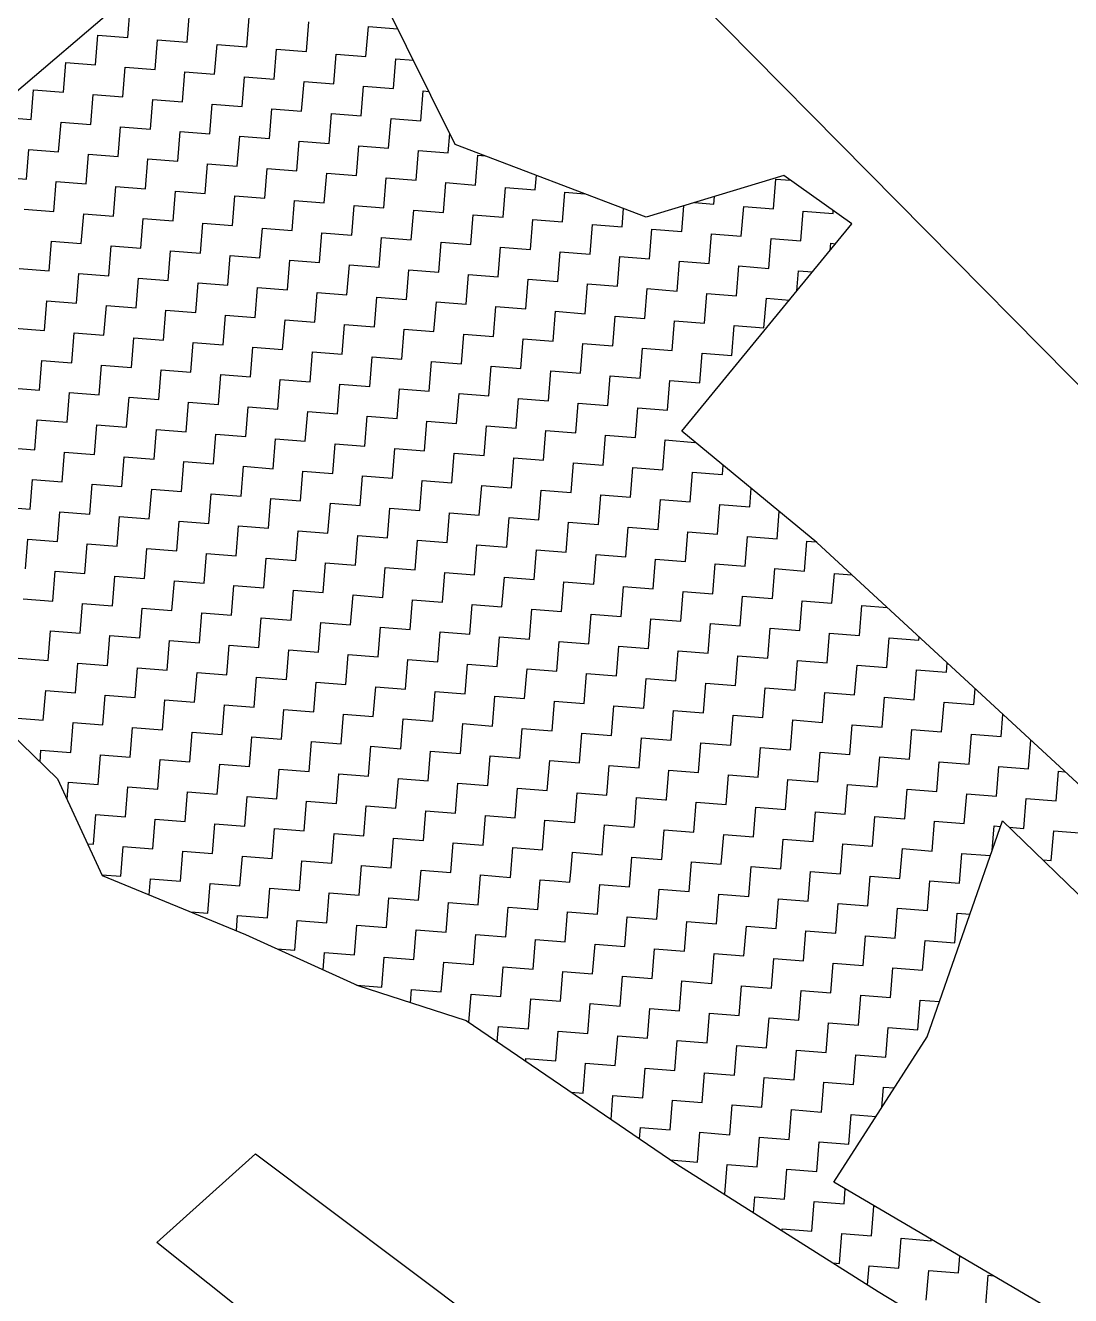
# Model space of a CAD drawing. Header units: metres. Extents: x 281680 to 283954, y 2020493 to 2022850.
# Drawn here: x 282712.5 to 282935.2, y 2021545.7 to 2021816.3 of the extents above; entities that cross this region are included whole.
import ezdxf

# ---------------------------------------------------------------- set-up
doc = ezdxf.new("R2010")
doc.units = ezdxf.units.M
doc.header["$MEASUREMENT"] = 0
for name, color, linetype in [('POLY_HATCH', 12, 'Continuous'), ('POLY_PARCEL', 6, 'Continuous'), ('V_BOUND_LINE', 7, 'Continuous')]:
    doc.layers.add(name, color=color, linetype=linetype)

msp = doc.modelspace()

# ---------------------------------------------------------------- linework, layer by layer
at = {"layer": 'POLY_HATCH'}
for p, q in [((282772.38, 2021854.81), (282707.67, 2021799.68)), ((282804.1, 2021790.97), (282772.38, 2021854.81)), ((282844.78, 2021775.47), (282804.1, 2021790.97)), ((282874.12, 2021784.37), (282844.78, 2021775.47)), ((282888.63, 2021774.02), (282874.12, 2021784.37)), ((282852.4, 2021729.91), (282888.63, 2021774.02)), ((282881.18, 2021706.16), (282852.4, 2021729.91)), ((282984.02, 2021611.11), (282881.18, 2021706.16)), ((282698.6, 2021675.98), (282719.33, 2021655.85)), ((282719.33, 2021655.85), (282728.88, 2021635.25)), ((282904.66, 2021600.87), (282920.72, 2021646.88)), ((282920.72, 2021646.88), (282987.64, 2021581.87)), ((282728.88, 2021635.25), (282759.42, 2021622.68)), ((282759.42, 2021622.68), (282783.34, 2021611.77)), ((282783.34, 2021611.77), (282806.4, 2021604.3)), ((282806.4, 2021604.3), (282851.29, 2021573.7)), ((282884.78, 2021569.9), (282904.66, 2021600.87)), ((282851.29, 2021573.7), (282894.19, 2021546.63)), ((283022.56, 2021489.12), (282884.78, 2021569.9)), ((282894.19, 2021546.63), (282930.74, 2021524.58))]:
    msp.add_line(p, q, dxfattribs=at)
at = {"layer": 'POLY_HATCH', "linetype": 'Continuous'}
for p, q in [((282734.31, 2021813.77), (282734.82, 2021820.12)), ((282747, 2021812.76), (282747.51, 2021819.1)), ((282759.7, 2021811.75), (282760.2, 2021818.09)), ((282772.39, 2021810.73), (282772.9, 2021817.08)), ((282785.08, 2021809.72), (282785.59, 2021816.07)), ((282785.59, 2021816.07), (282791.88, 2021815.57)), ((282727.46, 2021807.93), (282727.96, 2021814.27)), ((282727.96, 2021814.27), (282734.31, 2021813.77)), ((282740.15, 2021806.92), (282740.66, 2021813.26)), ((282740.66, 2021813.26), (282747, 2021812.76)), ((282752.84, 2021805.9), (282753.35, 2021812.25)), ((282753.35, 2021812.25), (282759.7, 2021811.75)), ((282765.54, 2021804.89), (282766.04, 2021811.24)), ((282766.04, 2021811.24), (282772.39, 2021810.73)), ((282778.23, 2021803.88), (282778.74, 2021810.23)), ((282778.74, 2021810.23), (282785.08, 2021809.72)), ((282720.61, 2021802.09), (282721.11, 2021808.43)), ((282721.11, 2021808.43), (282727.46, 2021807.93)), ((282733.3, 2021801.07), (282733.8, 2021807.42)), ((282733.8, 2021807.42), (282740.15, 2021806.92)), ((282790.93, 2021802.87), (282791.43, 2021809.22)), ((282791.43, 2021809.22), (282795.18, 2021808.92)), ((282745.99, 2021800.06), (282746.5, 2021806.41)), ((282746.5, 2021806.41), (282752.84, 2021805.9)), ((282758.69, 2021799.05), (282759.19, 2021805.4)), ((282759.19, 2021805.4), (282765.54, 2021804.89)), ((282771.38, 2021798.04), (282771.88, 2021804.39)), ((282771.88, 2021804.39), (282778.23, 2021803.88)), ((282713.75, 2021796.25), (282714.26, 2021802.59)), ((282714.26, 2021802.59), (282720.61, 2021802.09)), ((282726.45, 2021795.23), (282726.95, 2021801.58)), ((282726.95, 2021801.58), (282733.3, 2021801.07)), ((282784.07, 2021797.03), (282784.58, 2021803.38)), ((282784.58, 2021803.38), (282790.93, 2021802.87)), ((282796.77, 2021796.02), (282797.27, 2021802.36)), ((282797.27, 2021802.36), (282798.49, 2021802.27)), ((282739.14, 2021794.22), (282739.65, 2021800.57)), ((282739.65, 2021800.57), (282745.99, 2021800.06)), ((282751.83, 2021793.21), (282752.34, 2021799.56)), ((282752.34, 2021799.56), (282758.69, 2021799.05)), ((282707.41, 2021796.75), (282713.75, 2021796.25)), ((282764.53, 2021792.2), (282765.03, 2021798.55)), ((282765.03, 2021798.55), (282771.38, 2021798.04)), ((282777.22, 2021791.19), (282777.73, 2021797.53)), ((282777.73, 2021797.53), (282784.07, 2021797.03)), ((282789.91, 2021790.18), (282790.42, 2021796.52)), ((282790.42, 2021796.52), (282796.77, 2021796.02)), ((282719.59, 2021789.39), (282720.1, 2021795.74)), ((282720.1, 2021795.74), (282726.45, 2021795.23)), ((282732.29, 2021788.38), (282732.79, 2021794.73)), ((282732.79, 2021794.73), (282739.14, 2021794.22)), ((282744.98, 2021787.37), (282745.49, 2021793.72)), ((282745.49, 2021793.72), (282751.83, 2021793.21)), ((282757.67, 2021786.36), (282758.18, 2021792.71)), ((282758.18, 2021792.71), (282764.53, 2021792.2)), ((282770.37, 2021785.35), (282770.87, 2021791.69)), ((282770.87, 2021791.69), (282777.22, 2021791.19)), ((282783.06, 2021784.34), (282783.57, 2021790.68)), ((282783.57, 2021790.68), (282789.91, 2021790.18)), ((282802.61, 2021789.17), (282802.94, 2021793.31)), ((282712.74, 2021783.55), (282713.25, 2021789.9)), ((282713.25, 2021789.9), (282719.59, 2021789.39)), ((282725.43, 2021782.54), (282725.94, 2021788.89)), ((282725.94, 2021788.89), (282732.29, 2021788.38)), ((282795.75, 2021783.32), (282796.26, 2021789.67)), ((282796.26, 2021789.67), (282802.61, 2021789.17)), ((282808.45, 2021782.31), (282808.95, 2021788.66)), ((282808.95, 2021788.66), (282810.5, 2021788.54)), ((282738.13, 2021781.53), (282738.63, 2021787.88)), ((282738.63, 2021787.88), (282744.98, 2021787.37)), ((282750.82, 2021780.52), (282751.33, 2021786.86)), ((282751.33, 2021786.86), (282757.67, 2021786.36)), ((282763.52, 2021779.51), (282764.02, 2021785.85)), ((282764.02, 2021785.85), (282770.37, 2021785.35)), ((282706.39, 2021784.06), (282712.74, 2021783.55)), ((282718.58, 2021776.7), (282719.09, 2021783.05)), ((282719.09, 2021783.05), (282725.43, 2021782.54)), ((282776.21, 2021778.49), (282776.71, 2021784.84)), ((282776.71, 2021784.84), (282783.06, 2021784.34)), ((282788.9, 2021777.48), (282789.41, 2021783.83)), ((282789.41, 2021783.83), (282795.75, 2021783.32)), ((282801.6, 2021776.47), (282802.1, 2021782.82)), ((282802.1, 2021782.82), (282808.45, 2021782.31)), ((282821.14, 2021781.3), (282821.39, 2021784.39)), ((282871.92, 2021777.26), (282872.42, 2021783.6)), ((282872.42, 2021783.6), (282875.55, 2021783.35)), ((282731.28, 2021775.69), (282731.78, 2021782.03)), ((282731.78, 2021782.03), (282738.13, 2021781.53)), ((282743.97, 2021774.68), (282744.47, 2021781.02)), ((282744.47, 2021781.02), (282750.82, 2021780.52)), ((282756.66, 2021773.66), (282757.17, 2021780.01)), ((282757.17, 2021780.01), (282763.52, 2021779.51)), ((282814.29, 2021775.46), (282814.8, 2021781.81)), ((282814.8, 2021781.81), (282821.14, 2021781.3)), ((282826.98, 2021774.45), (282827.49, 2021780.8)), ((282827.49, 2021780.8), (282831.69, 2021780.46)), ((282859.22, 2021778.27), (282859.35, 2021779.89)), ((282712.24, 2021777.2), (282718.58, 2021776.7)), ((282769.36, 2021772.65), (282769.86, 2021779)), ((282769.86, 2021779), (282776.21, 2021778.49)), ((282782.05, 2021771.64), (282782.56, 2021777.99)), ((282782.56, 2021777.99), (282788.9, 2021777.48)), ((282839.68, 2021773.44), (282839.98, 2021777.3)), ((282852.37, 2021772.43), (282852.81, 2021777.91)), ((282855.08, 2021778.6), (282859.22, 2021778.27)), ((282865.06, 2021771.41), (282865.57, 2021777.76)), ((282865.57, 2021777.76), (282871.92, 2021777.26)), ((282724.42, 2021769.85), (282724.93, 2021776.19)), ((282724.93, 2021776.19), (282731.28, 2021775.69)), ((282737.12, 2021768.84), (282737.62, 2021775.18)), ((282737.62, 2021775.18), (282743.97, 2021774.68)), ((282794.74, 2021770.63), (282795.25, 2021776.98)), ((282795.25, 2021776.98), (282801.6, 2021776.47)), ((282807.44, 2021769.62), (282807.94, 2021775.97)), ((282807.94, 2021775.97), (282814.29, 2021775.46)), ((282820.13, 2021768.61), (282820.64, 2021774.95)), ((282820.64, 2021774.95), (282826.98, 2021774.45)), ((282877.76, 2021770.4), (282878.26, 2021776.75)), ((282878.26, 2021776.75), (282884.61, 2021776.24)), ((282884.61, 2021776.24), (282884.66, 2021776.85)), ((282749.81, 2021767.82), (282750.32, 2021774.17)), ((282750.32, 2021774.17), (282756.66, 2021773.66)), ((282762.5, 2021766.81), (282763.01, 2021773.16)), ((282763.01, 2021773.16), (282769.36, 2021772.65)), ((282775.2, 2021765.8), (282775.7, 2021772.15)), ((282775.7, 2021772.15), (282782.05, 2021771.64)), ((282832.82, 2021767.6), (282833.33, 2021773.94)), ((282833.33, 2021773.94), (282839.68, 2021773.44)), ((282845.52, 2021766.58), (282846.02, 2021772.93)), ((282846.02, 2021772.93), (282852.37, 2021772.43)), ((282858.21, 2021765.57), (282858.72, 2021771.92)), ((282858.72, 2021771.92), (282865.06, 2021771.41)), ((282717.57, 2021764.01), (282718.08, 2021770.35)), ((282718.08, 2021770.35), (282724.42, 2021769.85)), ((282730.26, 2021762.99), (282730.77, 2021769.34)), ((282730.77, 2021769.34), (282737.12, 2021768.84)), ((282787.89, 2021764.79), (282788.4, 2021771.14)), ((282788.4, 2021771.14), (282794.74, 2021770.63)), ((282800.58, 2021763.78), (282801.09, 2021770.12)), ((282801.09, 2021770.12), (282807.44, 2021769.62)), ((282813.28, 2021762.77), (282813.78, 2021769.11)), ((282813.78, 2021769.11), (282820.13, 2021768.61)), ((282870.9, 2021764.56), (282871.41, 2021770.91)), ((282871.41, 2021770.91), (282877.76, 2021770.4)), ((282883.98, 2021768.36), (282884.1, 2021769.9)), ((282884.1, 2021769.9), (282885.17, 2021769.81)), ((282742.96, 2021761.98), (282743.46, 2021768.33)), ((282743.46, 2021768.33), (282749.81, 2021767.82)), ((282755.65, 2021760.97), (282756.16, 2021767.32)), ((282756.16, 2021767.32), (282762.5, 2021766.81)), ((282768.34, 2021759.96), (282768.85, 2021766.31)), ((282768.85, 2021766.31), (282775.2, 2021765.8)), ((282825.97, 2021761.76), (282826.48, 2021768.1)), ((282826.48, 2021768.1), (282832.82, 2021767.6)), ((282838.67, 2021760.74), (282839.17, 2021767.09)), ((282839.17, 2021767.09), (282845.52, 2021766.58)), ((282711.22, 2021764.51), (282717.57, 2021764.01)), ((282781.04, 2021758.95), (282781.54, 2021765.3)), ((282781.54, 2021765.3), (282787.89, 2021764.79)), ((282793.73, 2021757.94), (282794.24, 2021764.28)), ((282794.24, 2021764.28), (282800.58, 2021763.78)), ((282851.36, 2021759.73), (282851.86, 2021766.08)), ((282851.86, 2021766.08), (282858.21, 2021765.57)), ((282864.05, 2021758.72), (282864.56, 2021765.07)), ((282864.56, 2021765.07), (282870.9, 2021764.56)), ((282876.91, 2021759.75), (282877.25, 2021764.06)), ((282877.25, 2021764.06), (282880.25, 2021763.82)), ((282723.41, 2021757.15), (282723.92, 2021763.5)), ((282723.92, 2021763.5), (282730.26, 2021762.99)), ((282736.11, 2021756.14), (282736.61, 2021762.49)), ((282736.61, 2021762.49), (282742.96, 2021761.98)), ((282748.8, 2021755.13), (282749.3, 2021761.48)), ((282749.3, 2021761.48), (282755.65, 2021760.97)), ((282806.43, 2021756.93), (282806.93, 2021763.27)), ((282806.93, 2021763.27), (282813.28, 2021762.77)), ((282819.12, 2021755.91), (282819.62, 2021762.26)), ((282819.62, 2021762.26), (282825.97, 2021761.76)), ((282831.81, 2021754.9), (282832.32, 2021761.25)), ((282832.32, 2021761.25), (282838.67, 2021760.74)), ((282761.49, 2021754.12), (282762, 2021760.47)), ((282762, 2021760.47), (282768.34, 2021759.96)), ((282774.19, 2021753.11), (282774.69, 2021759.45)), ((282774.69, 2021759.45), (282781.04, 2021758.95)), ((282786.88, 2021752.1), (282787.39, 2021758.44)), ((282787.39, 2021758.44), (282793.73, 2021757.94)), ((282844.51, 2021753.89), (282845.01, 2021760.24)), ((282845.01, 2021760.24), (282851.36, 2021759.73)), ((282857.2, 2021752.88), (282857.71, 2021759.23)), ((282857.71, 2021759.23), (282864.05, 2021758.72)), ((282869.89, 2021751.87), (282870.4, 2021758.22)), ((282870.4, 2021758.22), (282875.32, 2021757.82)), ((282716.56, 2021751.31), (282717.07, 2021757.66)), ((282717.07, 2021757.66), (282723.41, 2021757.15)), ((282729.25, 2021750.3), (282729.76, 2021756.65)), ((282729.76, 2021756.65), (282736.11, 2021756.14)), ((282741.95, 2021749.29), (282742.45, 2021755.64)), ((282742.45, 2021755.64), (282748.8, 2021755.13)), ((282799.57, 2021751.08), (282800.08, 2021757.43)), ((282800.08, 2021757.43), (282806.43, 2021756.93)), ((282812.27, 2021750.07), (282812.77, 2021756.42)), ((282812.77, 2021756.42), (282819.12, 2021755.91)), ((282754.64, 2021748.28), (282755.15, 2021754.62)), ((282755.15, 2021754.62), (282761.49, 2021754.12)), ((282767.33, 2021747.27), (282767.84, 2021753.61)), ((282767.84, 2021753.61), (282774.19, 2021753.11)), ((282824.96, 2021749.06), (282825.47, 2021755.41)), ((282825.47, 2021755.41), (282831.81, 2021754.9)), ((282837.65, 2021748.05), (282838.16, 2021754.4)), ((282838.16, 2021754.4), (282844.51, 2021753.89)), ((282850.35, 2021747.04), (282850.85, 2021753.39)), ((282850.85, 2021753.39), (282857.2, 2021752.88)), ((282710.21, 2021751.82), (282716.56, 2021751.31)), ((282722.4, 2021744.46), (282722.91, 2021750.81)), ((282722.91, 2021750.81), (282729.25, 2021750.3)), ((282780.03, 2021746.25), (282780.53, 2021752.6)), ((282780.53, 2021752.6), (282786.88, 2021752.1)), ((282792.72, 2021745.24), (282793.23, 2021751.59)), ((282793.23, 2021751.59), (282799.57, 2021751.08)), ((282805.41, 2021744.23), (282805.92, 2021750.58)), ((282805.92, 2021750.58), (282812.27, 2021750.07)), ((282863.04, 2021746.03), (282863.55, 2021752.37)), ((282863.55, 2021752.37), (282869.89, 2021751.87)), ((282735.09, 2021743.45), (282735.6, 2021749.79)), ((282735.6, 2021749.79), (282741.95, 2021749.29)), ((282747.79, 2021742.44), (282748.29, 2021748.78)), ((282748.29, 2021748.78), (282754.64, 2021748.28)), ((282760.48, 2021741.43), (282760.99, 2021747.77)), ((282760.99, 2021747.77), (282767.33, 2021747.27)), ((282818.11, 2021743.22), (282818.61, 2021749.57)), ((282818.61, 2021749.57), (282824.96, 2021749.06)), ((282830.8, 2021742.21), (282831.31, 2021748.56)), ((282831.31, 2021748.56), (282837.65, 2021748.05)), ((282843.49, 2021741.2), (282844, 2021747.54)), ((282844, 2021747.54), (282850.35, 2021747.04)), ((282715.55, 2021738.62), (282716.05, 2021744.97)), ((282716.05, 2021744.97), (282722.4, 2021744.46)), ((282773.17, 2021740.41), (282773.68, 2021746.76)), ((282773.68, 2021746.76), (282780.03, 2021746.25)), ((282785.87, 2021739.4), (282786.37, 2021745.75)), ((282786.37, 2021745.75), (282792.72, 2021745.24)), ((282798.56, 2021738.39), (282799.07, 2021744.74)), ((282799.07, 2021744.74), (282805.41, 2021744.23)), ((282856.19, 2021740.19), (282856.69, 2021746.53)), ((282856.69, 2021746.53), (282863.04, 2021746.03)), ((282728.24, 2021737.61), (282728.75, 2021743.95)), ((282728.75, 2021743.95), (282735.09, 2021743.45)), ((282740.93, 2021736.6), (282741.44, 2021742.94)), ((282741.44, 2021742.94), (282747.79, 2021742.44)), ((282811.26, 2021737.38), (282811.76, 2021743.73)), ((282811.76, 2021743.73), (282818.11, 2021743.22)), ((282823.95, 2021736.37), (282824.45, 2021742.71)), ((282824.45, 2021742.71), (282830.8, 2021742.21)), ((282753.63, 2021735.58), (282754.13, 2021741.93)), ((282754.13, 2021741.93), (282760.48, 2021741.43)), ((282766.32, 2021734.57), (282766.83, 2021740.92)), ((282766.83, 2021740.92), (282773.17, 2021740.41)), ((282779.02, 2021733.56), (282779.52, 2021739.91)), ((282779.52, 2021739.91), (282785.87, 2021739.4)), ((282836.64, 2021735.36), (282837.15, 2021741.7)), ((282837.15, 2021741.7), (282843.49, 2021741.2)), ((282849.34, 2021734.35), (282849.84, 2021740.69)), ((282849.84, 2021740.69), (282856.19, 2021740.19)), ((282709.2, 2021739.12), (282715.55, 2021738.62)), ((282721.39, 2021731.77), (282721.89, 2021738.11)), ((282721.89, 2021738.11), (282728.24, 2021737.61)), ((282734.08, 2021730.75), (282734.59, 2021737.1)), ((282734.59, 2021737.1), (282740.93, 2021736.6)), ((282791.71, 2021732.55), (282792.21, 2021738.9)), ((282792.21, 2021738.9), (282798.56, 2021738.39)), ((282804.4, 2021731.54), (282804.91, 2021737.89)), ((282804.91, 2021737.89), (282811.26, 2021737.38)), ((282817.1, 2021730.53), (282817.6, 2021736.87)), ((282817.6, 2021736.87), (282823.95, 2021736.37)), ((282746.78, 2021729.74), (282747.28, 2021736.09)), ((282747.28, 2021736.09), (282753.63, 2021735.58)), ((282759.47, 2021728.73), (282759.98, 2021735.08)), ((282759.98, 2021735.08), (282766.32, 2021734.57)), ((282772.16, 2021727.72), (282772.67, 2021734.07)), ((282772.67, 2021734.07), (282779.02, 2021733.56)), ((282829.79, 2021729.52), (282830.3, 2021735.86)), ((282830.3, 2021735.86), (282836.64, 2021735.36)), ((282842.48, 2021728.5), (282842.99, 2021734.85)), ((282842.99, 2021734.85), (282849.34, 2021734.35)), ((282714.54, 2021725.93), (282715.04, 2021732.27)), ((282715.04, 2021732.27), (282721.39, 2021731.77)), ((282727.23, 2021724.91), (282727.74, 2021731.26)), ((282727.74, 2021731.26), (282734.08, 2021730.75)), ((282784.86, 2021726.71), (282785.36, 2021733.06)), ((282785.36, 2021733.06), (282791.71, 2021732.55)), ((282797.55, 2021725.7), (282798.06, 2021732.04)), ((282798.06, 2021732.04), (282804.4, 2021731.54)), ((282739.92, 2021723.9), (282740.43, 2021730.25)), ((282740.43, 2021730.25), (282746.78, 2021729.74)), ((282752.62, 2021722.89), (282753.12, 2021729.24)), ((282753.12, 2021729.24), (282759.47, 2021728.73)), ((282810.24, 2021724.69), (282810.75, 2021731.03)), ((282810.75, 2021731.03), (282817.1, 2021730.53)), ((282822.94, 2021723.67), (282823.44, 2021730.02)), ((282823.44, 2021730.02), (282829.79, 2021729.52)), ((282835.63, 2021722.66), (282836.14, 2021729.01)), ((282836.14, 2021729.01), (282842.48, 2021728.5)), ((282708.19, 2021726.43), (282714.54, 2021725.93)), ((282765.31, 2021721.88), (282765.82, 2021728.23)), ((282765.82, 2021728.23), (282772.16, 2021727.72)), ((282778, 2021720.87), (282778.51, 2021727.21)), ((282778.51, 2021727.21), (282784.86, 2021726.71)), ((282790.7, 2021719.86), (282791.2, 2021726.2)), ((282791.2, 2021726.2), (282797.55, 2021725.7)), ((282848.32, 2021721.65), (282848.83, 2021728)), ((282848.83, 2021728), (282855.18, 2021727.49)), ((282855.18, 2021727.49), (282855.19, 2021727.6)), ((282720.38, 2021719.07), (282720.88, 2021725.42)), ((282720.88, 2021725.42), (282727.23, 2021724.91)), ((282733.07, 2021718.06), (282733.58, 2021724.41)), ((282733.58, 2021724.41), (282739.92, 2021723.9)), ((282745.76, 2021717.05), (282746.27, 2021723.4)), ((282746.27, 2021723.4), (282752.62, 2021722.89)), ((282803.39, 2021718.84), (282803.9, 2021725.19)), ((282803.9, 2021725.19), (282810.24, 2021724.69)), ((282816.08, 2021717.83), (282816.59, 2021724.18)), ((282816.59, 2021724.18), (282822.94, 2021723.67)), ((282828.78, 2021716.82), (282829.28, 2021723.17)), ((282829.28, 2021723.17), (282835.63, 2021722.66)), ((282758.46, 2021716.04), (282758.96, 2021722.39)), ((282758.96, 2021722.39), (282765.31, 2021721.88)), ((282771.15, 2021715.03), (282771.66, 2021721.37)), ((282771.66, 2021721.37), (282778, 2021720.87)), ((282783.85, 2021714.02), (282784.35, 2021720.36)), ((282784.35, 2021720.36), (282790.7, 2021719.86)), ((282841.47, 2021715.81), (282841.98, 2021722.16)), ((282841.98, 2021722.16), (282848.32, 2021721.65)), ((282854.17, 2021714.8), (282854.67, 2021721.15)), ((282854.67, 2021721.15), (282861.02, 2021720.64)), ((282861.02, 2021720.64), (282861.18, 2021722.66)), ((282713.53, 2021713.23), (282714.03, 2021719.58)), ((282714.03, 2021719.58), (282720.38, 2021719.07)), ((282726.22, 2021712.22), (282726.72, 2021718.57)), ((282726.72, 2021718.57), (282733.07, 2021718.06)), ((282796.54, 2021713), (282797.04, 2021719.35)), ((282797.04, 2021719.35), (282803.39, 2021718.84)), ((282809.23, 2021711.99), (282809.74, 2021718.34)), ((282809.74, 2021718.34), (282816.08, 2021717.83)), ((282866.86, 2021713.79), (282867.17, 2021717.71)), ((282738.91, 2021711.21), (282739.42, 2021717.56)), ((282739.42, 2021717.56), (282745.76, 2021717.05)), ((282751.61, 2021710.2), (282752.11, 2021716.54)), ((282752.11, 2021716.54), (282758.46, 2021716.04)), ((282764.3, 2021709.19), (282764.8, 2021715.53)), ((282764.8, 2021715.53), (282771.15, 2021715.03)), ((282821.93, 2021710.98), (282822.43, 2021717.33)), ((282822.43, 2021717.33), (282828.78, 2021716.82)), ((282834.62, 2021709.97), (282835.13, 2021716.32)), ((282835.13, 2021716.32), (282841.47, 2021715.81)), ((282847.31, 2021708.96), (282847.82, 2021715.3)), ((282847.82, 2021715.3), (282854.17, 2021714.8)), ((282707.18, 2021713.74), (282713.53, 2021713.23)), ((282719.37, 2021706.38), (282719.87, 2021712.73)), ((282719.87, 2021712.73), (282726.22, 2021712.22)), ((282776.99, 2021708.17), (282777.5, 2021714.52)), ((282777.5, 2021714.52), (282783.85, 2021714.02)), ((282789.69, 2021707.16), (282790.19, 2021713.51)), ((282790.19, 2021713.51), (282796.54, 2021713)), ((282802.38, 2021706.15), (282802.89, 2021712.5)), ((282802.89, 2021712.5), (282809.23, 2021711.99)), ((282860.01, 2021707.95), (282860.51, 2021714.29)), ((282860.51, 2021714.29), (282866.86, 2021713.79)), ((282872.7, 2021706.94), (282873.16, 2021712.77)), ((282732.06, 2021705.37), (282732.57, 2021711.71)), ((282732.57, 2021711.71), (282738.91, 2021711.21)), ((282744.75, 2021704.36), (282745.26, 2021710.7)), ((282745.26, 2021710.7), (282751.61, 2021710.2)), ((282757.45, 2021703.34), (282757.95, 2021709.69)), ((282757.95, 2021709.69), (282764.3, 2021709.19)), ((282815.07, 2021705.14), (282815.58, 2021711.49)), ((282815.58, 2021711.49), (282821.93, 2021710.98)), ((282827.77, 2021704.13), (282828.27, 2021710.48)), ((282828.27, 2021710.48), (282834.62, 2021709.97)), ((282840.46, 2021703.12), (282840.97, 2021709.46)), ((282840.97, 2021709.46), (282847.31, 2021708.96)), ((282712.51, 2021700.54), (282713.02, 2021706.88)), ((282713.02, 2021706.88), (282719.37, 2021706.38)), ((282770.14, 2021702.33), (282770.65, 2021708.68)), ((282770.65, 2021708.68), (282776.99, 2021708.17)), ((282782.83, 2021701.32), (282783.34, 2021707.67)), ((282783.34, 2021707.67), (282789.69, 2021707.16)), ((282853.15, 2021702.11), (282853.66, 2021708.45)), ((282853.66, 2021708.45), (282860.01, 2021707.95)), ((282865.85, 2021701.09), (282866.35, 2021707.44)), ((282866.35, 2021707.44), (282872.7, 2021706.94)), ((282725.21, 2021699.53), (282725.71, 2021705.87)), ((282725.71, 2021705.87), (282732.06, 2021705.37)), ((282737.9, 2021698.52), (282738.41, 2021704.86)), ((282738.41, 2021704.86), (282744.75, 2021704.36)), ((282795.53, 2021700.31), (282796.03, 2021706.66)), ((282796.03, 2021706.66), (282802.38, 2021706.15)), ((282808.22, 2021699.3), (282808.73, 2021705.65)), ((282808.73, 2021705.65), (282815.07, 2021705.14)), ((282820.91, 2021698.29), (282821.42, 2021704.63)), ((282821.42, 2021704.63), (282827.77, 2021704.13)), ((282878.54, 2021700.08), (282879.05, 2021706.43)), ((282879.05, 2021706.43), (282881.04, 2021706.27)), ((282750.59, 2021697.5), (282751.1, 2021703.85)), ((282751.1, 2021703.85), (282757.45, 2021703.34)), ((282763.29, 2021696.49), (282763.79, 2021702.84)), ((282763.79, 2021702.84), (282770.14, 2021702.33)), ((282775.98, 2021695.48), (282776.49, 2021701.83)), ((282776.49, 2021701.83), (282782.83, 2021701.32)), ((282833.61, 2021697.28), (282834.11, 2021703.62)), ((282834.11, 2021703.62), (282840.46, 2021703.12)), ((282846.3, 2021696.26), (282846.81, 2021702.61)), ((282846.81, 2021702.61), (282853.15, 2021702.11)), ((282858.99, 2021695.25), (282859.5, 2021701.6)), ((282859.5, 2021701.6), (282865.85, 2021701.09)), ((282718.35, 2021693.69), (282718.86, 2021700.03)), ((282718.86, 2021700.03), (282725.21, 2021699.53)), ((282731.05, 2021692.67), (282731.55, 2021699.02)), ((282731.55, 2021699.02), (282737.9, 2021698.52)), ((282788.67, 2021694.47), (282789.18, 2021700.82)), ((282789.18, 2021700.82), (282795.53, 2021700.31)), ((282801.37, 2021693.46), (282801.87, 2021699.8)), ((282801.87, 2021699.8), (282808.22, 2021699.3)), ((282814.06, 2021692.45), (282814.57, 2021698.79)), ((282814.57, 2021698.79), (282820.91, 2021698.29)), ((282871.69, 2021694.24), (282872.19, 2021700.59)), ((282872.19, 2021700.59), (282878.54, 2021700.08)), ((282884.38, 2021693.23), (282884.89, 2021699.58)), ((282884.89, 2021699.58), (282888.61, 2021699.28)), ((282743.74, 2021691.66), (282744.25, 2021698.01)), ((282744.25, 2021698.01), (282750.59, 2021697.5)), ((282756.44, 2021690.65), (282756.94, 2021697)), ((282756.94, 2021697), (282763.29, 2021696.49)), ((282769.13, 2021689.64), (282769.63, 2021695.99)), ((282769.63, 2021695.99), (282775.98, 2021695.48)), ((282826.76, 2021691.44), (282827.26, 2021697.78)), ((282827.26, 2021697.78), (282833.61, 2021697.28)), ((282839.45, 2021690.42), (282839.95, 2021696.77)), ((282839.95, 2021696.77), (282846.3, 2021696.26)), ((282712.01, 2021694.19), (282718.35, 2021693.69)), ((282781.82, 2021688.63), (282782.33, 2021694.98)), ((282782.33, 2021694.98), (282788.67, 2021694.47)), ((282794.52, 2021687.62), (282795.02, 2021693.96)), ((282795.02, 2021693.96), (282801.37, 2021693.46)), ((282852.14, 2021689.41), (282852.65, 2021695.76)), ((282852.65, 2021695.76), (282858.99, 2021695.25)), ((282864.84, 2021688.4), (282865.34, 2021694.75)), ((282865.34, 2021694.75), (282871.69, 2021694.24)), ((282877.53, 2021687.39), (282878.04, 2021693.74)), ((282878.04, 2021693.74), (282884.38, 2021693.23)), ((282724.2, 2021686.83), (282724.7, 2021693.18)), ((282724.7, 2021693.18), (282731.05, 2021692.67)), ((282736.89, 2021685.82), (282737.39, 2021692.17)), ((282737.39, 2021692.17), (282743.74, 2021691.66)), ((282749.58, 2021684.81), (282750.09, 2021691.16)), ((282750.09, 2021691.16), (282756.44, 2021690.65)), ((282807.21, 2021686.61), (282807.72, 2021692.95)), ((282807.72, 2021692.95), (282814.06, 2021692.45)), ((282819.9, 2021685.59), (282820.41, 2021691.94)), ((282820.41, 2021691.94), (282826.76, 2021691.44)), ((282832.6, 2021684.58), (282833.1, 2021690.93)), ((282833.1, 2021690.93), (282839.45, 2021690.42)), ((282890.22, 2021686.38), (282890.73, 2021692.72)), ((282890.73, 2021692.72), (282896.18, 2021692.29)), ((282762.28, 2021683.8), (282762.78, 2021690.15)), ((282762.78, 2021690.15), (282769.13, 2021689.64)), ((282774.97, 2021682.79), (282775.48, 2021689.13)), ((282775.48, 2021689.13), (282781.82, 2021688.63)), ((282787.66, 2021681.78), (282788.17, 2021688.12)), ((282788.17, 2021688.12), (282794.52, 2021687.62)), ((282845.29, 2021683.57), (282845.8, 2021689.92)), ((282845.8, 2021689.92), (282852.14, 2021689.41)), ((282857.98, 2021682.56), (282858.49, 2021688.91)), ((282858.49, 2021688.91), (282864.84, 2021688.4)), ((282870.68, 2021681.55), (282871.18, 2021687.9)), ((282871.18, 2021687.9), (282877.53, 2021687.39)), ((282717.34, 2021680.99), (282717.85, 2021687.34)), ((282717.85, 2021687.34), (282724.2, 2021686.83)), ((282730.04, 2021679.98), (282730.54, 2021686.33)), ((282730.54, 2021686.33), (282736.89, 2021685.82)), ((282742.73, 2021678.97), (282743.24, 2021685.32)), ((282743.24, 2021685.32), (282749.58, 2021684.81)), ((282800.36, 2021680.76), (282800.86, 2021687.11)), ((282800.86, 2021687.11), (282807.21, 2021686.61)), ((282813.05, 2021679.75), (282813.56, 2021686.1)), ((282813.56, 2021686.1), (282819.9, 2021685.59)), ((282883.37, 2021680.54), (282883.88, 2021686.88)), ((282883.88, 2021686.88), (282890.22, 2021686.38)), ((282896.06, 2021679.53), (282896.57, 2021685.87)), ((282896.57, 2021685.87), (282902.92, 2021685.37)), ((282902.92, 2021685.37), (282902.97, 2021686.01)), ((282755.42, 2021677.96), (282755.93, 2021684.3)), ((282755.93, 2021684.3), (282762.28, 2021683.8)), ((282768.12, 2021676.95), (282768.62, 2021683.29)), ((282768.62, 2021683.29), (282774.97, 2021682.79)), ((282825.74, 2021678.74), (282826.25, 2021685.09)), ((282826.25, 2021685.09), (282832.6, 2021684.58)), ((282838.44, 2021677.73), (282838.94, 2021684.08)), ((282838.94, 2021684.08), (282845.29, 2021683.57)), ((282851.13, 2021676.72), (282851.64, 2021683.07)), ((282851.64, 2021683.07), (282857.98, 2021682.56)), ((282711, 2021681.5), (282717.34, 2021680.99)), ((282723.18, 2021674.14), (282723.69, 2021680.49)), ((282723.69, 2021680.49), (282730.04, 2021679.98)), ((282780.81, 2021675.93), (282781.32, 2021682.28)), ((282781.32, 2021682.28), (282787.66, 2021681.78)), ((282793.5, 2021674.92), (282794.01, 2021681.27)), ((282794.01, 2021681.27), (282800.36, 2021680.76)), ((282806.2, 2021673.91), (282806.7, 2021680.26)), ((282806.7, 2021680.26), (282813.05, 2021679.75)), ((282863.82, 2021675.71), (282864.33, 2021682.05)), ((282864.33, 2021682.05), (282870.68, 2021681.55)), ((282876.52, 2021674.7), (282877.02, 2021681.04)), ((282877.02, 2021681.04), (282883.37, 2021680.54)), ((282889.21, 2021673.68), (282889.72, 2021680.03)), ((282889.72, 2021680.03), (282896.06, 2021679.53)), ((282908.76, 2021678.51), (282908.92, 2021680.52)), ((282735.88, 2021673.13), (282736.38, 2021679.47)), ((282736.38, 2021679.47), (282742.73, 2021678.97)), ((282748.57, 2021672.12), (282749.08, 2021678.46)), ((282749.08, 2021678.46), (282755.42, 2021677.96)), ((282761.26, 2021671.11), (282761.77, 2021677.45)), ((282761.77, 2021677.45), (282768.12, 2021676.95)), ((282818.89, 2021672.9), (282819.4, 2021679.25)), ((282819.4, 2021679.25), (282825.74, 2021678.74)), ((282831.59, 2021671.89), (282832.09, 2021678.24)), ((282832.09, 2021678.24), (282838.44, 2021677.73)), ((282844.28, 2021670.88), (282844.78, 2021677.22)), ((282844.78, 2021677.22), (282851.13, 2021676.72)), ((282901.91, 2021672.67), (282902.41, 2021679.02)), ((282902.41, 2021679.02), (282908.76, 2021678.51)), ((282716.33, 2021668.3), (282716.84, 2021674.65)), ((282716.84, 2021674.65), (282723.18, 2021674.14)), ((282773.96, 2021670.09), (282774.46, 2021676.44)), ((282774.46, 2021676.44), (282780.81, 2021675.93)), ((282786.65, 2021669.08), (282787.16, 2021675.43)), ((282787.16, 2021675.43), (282793.5, 2021674.92)), ((282799.35, 2021668.07), (282799.85, 2021674.42)), ((282799.85, 2021674.42), (282806.2, 2021673.91)), ((282856.97, 2021669.87), (282857.48, 2021676.21)), ((282857.48, 2021676.21), (282863.82, 2021675.71)), ((282869.67, 2021668.85), (282870.17, 2021675.2)), ((282870.17, 2021675.2), (282876.52, 2021674.7)), ((282914.6, 2021671.66), (282914.87, 2021675.02)), ((282729.03, 2021667.29), (282729.53, 2021673.63)), ((282729.53, 2021673.63), (282735.88, 2021673.13)), ((282741.72, 2021666.28), (282742.22, 2021672.62)), ((282742.22, 2021672.62), (282748.57, 2021672.12)), ((282754.41, 2021665.26), (282754.92, 2021671.61)), ((282754.92, 2021671.61), (282761.26, 2021671.11)), ((282812.04, 2021667.06), (282812.54, 2021673.41)), ((282812.54, 2021673.41), (282818.89, 2021672.9)), ((282824.73, 2021666.05), (282825.24, 2021672.39)), ((282825.24, 2021672.39), (282831.59, 2021671.89)), ((282882.36, 2021667.84), (282882.86, 2021674.19)), ((282882.86, 2021674.19), (282889.21, 2021673.68)), ((282895.05, 2021666.83), (282895.56, 2021673.18)), ((282895.56, 2021673.18), (282901.91, 2021672.67)), ((282907.75, 2021665.82), (282908.25, 2021672.17)), ((282908.25, 2021672.17), (282914.6, 2021671.66)), ((282767.11, 2021664.25), (282767.61, 2021670.6)), ((282767.61, 2021670.6), (282773.96, 2021670.09)), ((282779.8, 2021663.24), (282780.31, 2021669.59)), ((282780.31, 2021669.59), (282786.65, 2021669.08)), ((282837.43, 2021665.04), (282837.93, 2021671.38)), ((282837.93, 2021671.38), (282844.28, 2021670.88)), ((282850.12, 2021664.03), (282850.63, 2021670.37)), ((282850.63, 2021670.37), (282856.97, 2021669.87)), ((282862.81, 2021663.01), (282863.32, 2021669.36)), ((282863.32, 2021669.36), (282869.67, 2021668.85)), ((282920.44, 2021664.81), (282920.82, 2021669.52)), ((282709.99, 2021668.8), (282716.33, 2021668.3)), ((282722.17, 2021661.45), (282722.68, 2021667.79)), ((282722.68, 2021667.79), (282729.03, 2021667.29)), ((282734.87, 2021660.43), (282735.37, 2021666.78)), ((282735.37, 2021666.78), (282741.72, 2021666.28)), ((282792.49, 2021662.23), (282793, 2021668.58)), ((282793, 2021668.58), (282799.35, 2021668.07)), ((282805.19, 2021661.22), (282805.69, 2021667.57)), ((282805.69, 2021667.57), (282812.04, 2021667.06)), ((282817.88, 2021660.21), (282818.39, 2021666.55)), ((282818.39, 2021666.55), (282824.73, 2021666.05)), ((282875.51, 2021662), (282876.01, 2021668.35)), ((282876.01, 2021668.35), (282882.36, 2021667.84)), ((282888.2, 2021660.99), (282888.71, 2021667.34)), ((282888.71, 2021667.34), (282895.05, 2021666.83)), ((282900.89, 2021659.98), (282901.4, 2021666.33)), ((282901.4, 2021666.33), (282907.75, 2021665.82)), ((282747.56, 2021659.42), (282748.07, 2021665.77)), ((282748.07, 2021665.77), (282754.41, 2021665.26)), ((282760.25, 2021658.41), (282760.76, 2021664.76)), ((282760.76, 2021664.76), (282767.11, 2021664.25)), ((282772.95, 2021657.4), (282773.45, 2021663.75)), ((282773.45, 2021663.75), (282779.8, 2021663.24)), ((282830.57, 2021659.2), (282831.08, 2021665.54)), ((282831.08, 2021665.54), (282837.43, 2021665.04)), ((282843.27, 2021658.18), (282843.77, 2021664.53)), ((282843.77, 2021664.53), (282850.12, 2021664.03)), ((282855.96, 2021657.17), (282856.47, 2021663.52)), ((282856.47, 2021663.52), (282862.81, 2021663.01)), ((282913.59, 2021658.97), (282914.09, 2021665.31)), ((282914.09, 2021665.31), (282920.44, 2021664.81)), ((282926.28, 2021657.96), (282926.76, 2021664.02)), ((282715.63, 2021659.45), (282715.83, 2021661.95)), ((282715.83, 2021661.95), (282722.17, 2021661.45)), ((282728.01, 2021654.59), (282728.52, 2021660.94)), ((282728.52, 2021660.94), (282734.87, 2021660.43)), ((282785.64, 2021656.39), (282786.15, 2021662.74)), ((282786.15, 2021662.74), (282792.49, 2021662.23)), ((282798.33, 2021655.38), (282798.84, 2021661.72)), ((282798.84, 2021661.72), (282805.19, 2021661.22)), ((282868.65, 2021656.16), (282869.16, 2021662.51)), ((282869.16, 2021662.51), (282875.51, 2021662)), ((282881.35, 2021655.15), (282881.85, 2021661.5)), ((282881.85, 2021661.5), (282888.2, 2021660.99)), ((282740.71, 2021653.58), (282741.21, 2021659.93)), ((282741.21, 2021659.93), (282747.56, 2021659.42)), ((282753.4, 2021652.57), (282753.91, 2021658.92)), ((282753.91, 2021658.92), (282760.25, 2021658.41)), ((282811.03, 2021654.37), (282811.53, 2021660.71)), ((282811.53, 2021660.71), (282817.88, 2021660.21)), ((282823.72, 2021653.35), (282824.23, 2021659.7)), ((282824.23, 2021659.7), (282830.57, 2021659.2)), ((282836.41, 2021652.34), (282836.92, 2021658.69)), ((282836.92, 2021658.69), (282843.27, 2021658.18)), ((282894.04, 2021654.14), (282894.55, 2021660.49)), ((282894.55, 2021660.49), (282900.89, 2021659.98)), ((282906.73, 2021653.13), (282907.24, 2021659.47)), ((282907.24, 2021659.47), (282913.59, 2021658.97)), ((282919.43, 2021652.12), (282919.93, 2021658.46)), ((282919.93, 2021658.46), (282926.28, 2021657.96)), ((282766.09, 2021651.56), (282766.6, 2021657.91)), ((282766.6, 2021657.91), (282772.95, 2021657.4)), ((282778.79, 2021650.55), (282779.29, 2021656.89)), ((282779.29, 2021656.89), (282785.64, 2021656.39)), ((282791.48, 2021649.54), (282791.99, 2021655.88)), ((282791.99, 2021655.88), (282798.33, 2021655.38)), ((282849.12, 2021651.51), (282849.61, 2021657.68)), ((282849.61, 2021657.68), (282855.96, 2021657.17)), ((282861.8, 2021650.32), (282862.31, 2021656.67)), ((282862.31, 2021656.67), (282868.65, 2021656.16)), ((282874.5, 2021649.31), (282875, 2021655.66)), ((282875, 2021655.66), (282881.35, 2021655.15)), ((282932.12, 2021651.1), (282932.63, 2021657.45)), ((282932.63, 2021657.45), (282933.99, 2021657.34)), ((282721.38, 2021651.45), (282721.67, 2021655.1)), ((282721.67, 2021655.1), (282728.01, 2021654.59)), ((282733.85, 2021647.74), (282734.36, 2021654.09)), ((282734.36, 2021654.09), (282740.71, 2021653.58)), ((282746.55, 2021646.73), (282747.05, 2021653.08)), ((282747.05, 2021653.08), (282753.4, 2021652.57)), ((282804.18, 2021648.52), (282804.68, 2021654.87)), ((282804.68, 2021654.87), (282811.03, 2021654.37)), ((282816.87, 2021647.51), (282817.37, 2021653.86)), ((282817.37, 2021653.86), (282823.72, 2021653.35)), ((282829.56, 2021646.5), (282830.07, 2021652.85)), ((282830.07, 2021652.85), (282836.41, 2021652.34)), ((282887.19, 2021648.3), (282887.69, 2021654.64)), ((282887.69, 2021654.64), (282894.04, 2021654.14)), ((282899.88, 2021647.29), (282900.39, 2021653.63)), ((282900.39, 2021653.63), (282906.73, 2021653.13)), ((282759.24, 2021645.72), (282759.75, 2021652.06)), ((282759.75, 2021652.06), (282766.09, 2021651.56)), ((282771.94, 2021644.71), (282772.44, 2021651.05)), ((282772.44, 2021651.05), (282778.79, 2021650.55)), ((282784.63, 2021643.7), (282785.13, 2021650.04)), ((282785.13, 2021650.04), (282791.48, 2021649.54)), ((282842.34, 2021646.56), (282842.76, 2021651.84)), ((282842.76, 2021651.84), (282848.9, 2021651.35)), ((282848.9, 2021651.35), (282849.11, 2021651.33)), ((282849.11, 2021651.33), (282849.12, 2021651.51)), ((282854.95, 2021644.48), (282855.45, 2021650.83)), ((282855.45, 2021650.83), (282861.8, 2021650.32)), ((282912.58, 2021646.27), (282913.08, 2021652.62)), ((282913.08, 2021652.62), (282919.43, 2021652.12)), ((282925.27, 2021645.26), (282925.78, 2021651.61)), ((282925.78, 2021651.61), (282932.12, 2021651.1)), ((282727, 2021641.9), (282727.51, 2021648.25)), ((282727.51, 2021648.25), (282733.85, 2021647.74)), ((282739.7, 2021640.89), (282740.2, 2021647.24)), ((282740.2, 2021647.24), (282746.55, 2021646.73)), ((282797.32, 2021642.68), (282797.83, 2021649.03)), ((282797.83, 2021649.03), (282804.18, 2021648.52)), ((282810.02, 2021641.67), (282810.52, 2021648.02)), ((282810.52, 2021648.02), (282816.87, 2021647.51)), ((282867.64, 2021643.47), (282868.15, 2021649.81)), ((282868.15, 2021649.81), (282874.5, 2021649.31)), ((282880.34, 2021642.46), (282880.84, 2021648.8)), ((282880.84, 2021648.8), (282887.19, 2021648.3)), ((282893.03, 2021641.44), (282893.54, 2021647.79)), ((282893.54, 2021647.79), (282899.88, 2021647.29)), ((282752.39, 2021639.88), (282752.9, 2021646.22)), ((282752.9, 2021646.22), (282759.24, 2021645.72)), ((282765.08, 2021638.87), (282765.59, 2021645.21)), ((282765.59, 2021645.21), (282771.94, 2021644.71)), ((282822.71, 2021640.66), (282823.22, 2021647.01)), ((282823.22, 2021647.01), (282829.56, 2021646.5)), ((282835.56, 2021641.62), (282835.91, 2021646)), ((282835.91, 2021646), (282841.01, 2021645.59)), ((282841.01, 2021645.59), (282842.26, 2021645.49)), ((282842.26, 2021645.49), (282842.34, 2021646.56)), ((282848.1, 2021638.64), (282848.6, 2021644.98)), ((282848.6, 2021644.98), (282854.95, 2021644.48)), ((282905.72, 2021640.43), (282906.23, 2021646.78)), ((282906.23, 2021646.78), (282912.58, 2021646.27)), ((282918.51, 2021640.54), (282918.92, 2021645.77)), ((282918.92, 2021645.77), (282920.29, 2021645.66)), ((282922.13, 2021645.51), (282925.27, 2021645.26)), ((282931.11, 2021638.41), (282931.62, 2021644.76)), ((282931.62, 2021644.76), (282937.96, 2021644.25)), ((282725.75, 2021642), (282727, 2021641.9)), ((282777.78, 2021637.85), (282778.28, 2021644.2)), ((282778.28, 2021644.2), (282784.63, 2021643.7)), ((282790.47, 2021636.84), (282790.98, 2021643.19)), ((282790.98, 2021643.19), (282797.32, 2021642.68)), ((282803.16, 2021635.83), (282803.67, 2021642.18)), ((282803.67, 2021642.18), (282810.02, 2021641.67)), ((282860.79, 2021637.63), (282861.3, 2021643.97)), ((282861.3, 2021643.97), (282867.64, 2021643.47)), ((282873.48, 2021636.62), (282873.99, 2021642.96)), ((282873.99, 2021642.96), (282880.34, 2021642.46)), ((282886.18, 2021635.6), (282886.68, 2021641.95)), ((282886.68, 2021641.95), (282893.03, 2021641.44)), ((282732.84, 2021635.05), (282733.35, 2021641.39)), ((282733.35, 2021641.39), (282739.7, 2021640.89)), ((282745.54, 2021634.04), (282746.04, 2021640.38)), ((282746.04, 2021640.38), (282752.39, 2021639.88)), ((282758.23, 2021633.02), (282758.74, 2021639.37)), ((282758.74, 2021639.37), (282765.08, 2021638.87)), ((282815.86, 2021634.82), (282816.36, 2021641.17)), ((282816.36, 2021641.17), (282822.71, 2021640.66)), ((282828.78, 2021636.68), (282829.06, 2021640.16)), ((282829.06, 2021640.16), (282833.11, 2021639.83)), ((282833.11, 2021639.83), (282835.4, 2021639.65)), ((282835.4, 2021639.65), (282835.56, 2021641.62)), ((282841.24, 2021632.8), (282841.75, 2021639.14)), ((282841.75, 2021639.14), (282848.1, 2021638.64)), ((282898.87, 2021634.59), (282899.38, 2021640.94)), ((282899.38, 2021640.94), (282905.72, 2021640.43)), ((282911.56, 2021633.58), (282912.07, 2021639.93)), ((282912.07, 2021639.93), (282918.12, 2021639.45)), ((282770.92, 2021632.01), (282771.43, 2021638.36)), ((282771.43, 2021638.36), (282777.78, 2021637.85)), ((282783.62, 2021631), (282784.12, 2021637.35)), ((282784.12, 2021637.35), (282790.47, 2021636.84)), ((282828.55, 2021633.81), (282828.78, 2021636.68)), ((282853.94, 2021631.79), (282854.44, 2021638.13)), ((282854.44, 2021638.13), (282860.79, 2021637.63)), ((282866.63, 2021630.77), (282867.14, 2021637.12)), ((282867.14, 2021637.12), (282873.48, 2021636.62)), ((282929.29, 2021638.56), (282931.11, 2021638.41)), ((282728.82, 2021635.37), (282732.84, 2021635.05)), ((282738.92, 2021631.12), (282739.19, 2021634.54)), ((282739.19, 2021634.54), (282745.54, 2021634.04)), ((282796.31, 2021629.99), (282796.82, 2021636.34)), ((282796.82, 2021636.34), (282803.16, 2021635.83)), ((282809, 2021628.98), (282809.51, 2021635.33)), ((282809.51, 2021635.33), (282815.86, 2021634.82)), ((282822, 2021631.74), (282822.2, 2021634.31)), ((282822.2, 2021634.31), (282825.21, 2021634.07)), ((282825.21, 2021634.07), (282828.55, 2021633.81)), ((282879.32, 2021629.76), (282879.83, 2021636.11)), ((282879.83, 2021636.11), (282886.18, 2021635.6)), ((282892.02, 2021628.75), (282892.52, 2021635.1)), ((282892.52, 2021635.1), (282898.87, 2021634.59)), ((282904.71, 2021627.74), (282905.22, 2021634.09)), ((282905.22, 2021634.09), (282911.56, 2021633.58)), ((282751.38, 2021627.18), (282751.88, 2021633.53)), ((282751.88, 2021633.53), (282758.23, 2021633.02)), ((282764.07, 2021626.17), (282764.58, 2021632.52)), ((282764.58, 2021632.52), (282770.92, 2021632.01)), ((282776.77, 2021625.16), (282777.27, 2021631.51)), ((282777.27, 2021631.51), (282783.62, 2021631)), ((282821.7, 2021627.97), (282822, 2021631.74)), ((282834.39, 2021626.96), (282834.9, 2021633.3)), ((282834.9, 2021633.3), (282841.24, 2021632.8)), ((282847.09, 2021625.94), (282847.59, 2021632.29)), ((282847.59, 2021632.29), (282853.94, 2021631.79)), ((282859.78, 2021624.93), (282860.28, 2021631.28)), ((282860.28, 2021631.28), (282866.63, 2021630.77)), ((282789.46, 2021624.15), (282789.96, 2021630.5)), ((282789.96, 2021630.5), (282796.31, 2021629.99)), ((282802.15, 2021623.14), (282802.66, 2021629.48)), ((282802.66, 2021629.48), (282809, 2021628.98)), ((282815.22, 2021626.79), (282815.35, 2021628.47)), ((282815.35, 2021628.47), (282817.31, 2021628.32)), ((282817.31, 2021628.32), (282821.7, 2021627.97)), ((282872.47, 2021623.92), (282872.98, 2021630.27)), ((282872.98, 2021630.27), (282879.32, 2021629.76)), ((282885.17, 2021622.91), (282885.67, 2021629.26)), ((282885.67, 2021629.26), (282892.02, 2021628.75)), ((282747.79, 2021627.47), (282751.38, 2021627.18)), ((282757.47, 2021623.48), (282757.72, 2021626.68)), ((282757.72, 2021626.68), (282764.07, 2021626.17)), ((282769.91, 2021619.32), (282770.42, 2021625.67)), ((282770.42, 2021625.67), (282776.77, 2021625.16)), ((282814.85, 2021622.13), (282815.22, 2021626.79)), ((282827.54, 2021621.11), (282828.04, 2021627.46)), ((282828.04, 2021627.46), (282834.39, 2021626.96)), ((282840.23, 2021620.1), (282840.74, 2021626.45)), ((282840.74, 2021626.45), (282847.09, 2021625.94)), ((282897.86, 2021621.9), (282898.37, 2021628.25)), ((282898.37, 2021628.25), (282904.71, 2021627.74)), ((282910.55, 2021620.89), (282911.06, 2021627.23)), ((282911.06, 2021627.23), (282913.79, 2021627.02)), ((282782.61, 2021618.31), (282783.11, 2021624.65)), ((282783.11, 2021624.65), (282789.46, 2021624.15)), ((282795.3, 2021617.3), (282795.81, 2021623.64)), ((282795.81, 2021623.64), (282802.15, 2021623.14)), ((282852.93, 2021619.09), (282853.43, 2021625.44)), ((282853.43, 2021625.44), (282859.78, 2021624.93)), ((282865.62, 2021618.08), (282866.13, 2021624.43)), ((282866.13, 2021624.43), (282872.47, 2021623.92)), ((282878.31, 2021617.07), (282878.82, 2021623.42)), ((282878.82, 2021623.42), (282885.17, 2021622.91)), ((282807.99, 2021616.29), (282808.44, 2021621.85)), ((282808.44, 2021621.85), (282808.5, 2021622.63)), ((282808.5, 2021622.63), (282809.41, 2021622.56)), ((282809.41, 2021622.56), (282814.85, 2021622.13)), ((282820.69, 2021615.27), (282821.19, 2021621.62)), ((282821.19, 2021621.62), (282827.54, 2021621.11)), ((282833.38, 2021614.26), (282833.89, 2021620.61)), ((282833.89, 2021620.61), (282840.23, 2021620.1)), ((282891.01, 2021616.06), (282891.51, 2021622.4)), ((282891.51, 2021622.4), (282897.86, 2021621.9)), ((282903.7, 2021615.05), (282904.21, 2021621.39)), ((282904.21, 2021621.39), (282910.55, 2021620.89)), ((282766.13, 2021619.62), (282769.91, 2021619.32)), ((282775.97, 2021615.13), (282776.26, 2021618.81)), ((282776.26, 2021618.81), (282782.61, 2021618.31)), ((282788.45, 2021611.46), (282788.95, 2021617.8)), ((282788.95, 2021617.8), (282795.3, 2021617.3)), ((282846.07, 2021613.25), (282846.58, 2021619.6)), ((282846.58, 2021619.6), (282852.93, 2021619.09)), ((282858.77, 2021612.24), (282859.27, 2021618.59)), ((282859.27, 2021618.59), (282865.62, 2021618.08)), ((282871.46, 2021611.23), (282871.97, 2021617.57)), ((282871.97, 2021617.57), (282878.31, 2021617.07)), ((282801.14, 2021610.44), (282801.65, 2021616.79)), ((282801.65, 2021616.79), (282807.99, 2021616.29)), ((282813.83, 2021609.43), (282814.34, 2021615.78)), ((282814.34, 2021615.78), (282820.69, 2021615.27)), ((282826.53, 2021608.42), (282827.03, 2021614.77)), ((282827.03, 2021614.77), (282833.38, 2021614.26)), ((282884.15, 2021610.22), (282884.66, 2021616.56)), ((282884.66, 2021616.56), (282891.01, 2021616.06)), ((282896.85, 2021609.21), (282897.35, 2021615.55)), ((282897.35, 2021615.55), (282903.7, 2021615.05)), ((282839.22, 2021607.41), (282839.73, 2021613.76)), ((282839.73, 2021613.76), (282846.07, 2021613.25)), ((282851.91, 2021606.4), (282852.42, 2021612.75)), ((282852.42, 2021612.75), (282858.77, 2021612.24)), ((282783.09, 2021611.88), (282788.45, 2021611.46)), ((282794.57, 2021608.13), (282794.79, 2021610.95)), ((282794.79, 2021610.95), (282801.14, 2021610.44)), ((282807.01, 2021603.89), (282807.49, 2021609.94)), ((282807.49, 2021609.94), (282813.83, 2021609.43)), ((282864.61, 2021605.39), (282865.11, 2021611.73)), ((282865.11, 2021611.73), (282871.46, 2021611.23)), ((282877.3, 2021604.38), (282877.81, 2021610.72)), ((282877.81, 2021610.72), (282884.15, 2021610.22)), ((282890, 2021603.36), (282890.5, 2021609.71)), ((282890.5, 2021609.71), (282896.85, 2021609.21)), ((282819.68, 2021602.58), (282820.18, 2021608.93)), ((282820.18, 2021608.93), (282826.53, 2021608.42)), ((282832.37, 2021601.57), (282832.87, 2021607.92)), ((282832.87, 2021607.92), (282839.22, 2021607.41)), ((282845.06, 2021600.56), (282845.57, 2021606.9)), ((282845.57, 2021606.9), (282851.91, 2021606.4)), ((282902.69, 2021602.35), (282903.19, 2021608.7)), ((282903.19, 2021608.7), (282907.28, 2021608.37)), ((282857.76, 2021599.55), (282858.26, 2021605.89)), ((282858.26, 2021605.89), (282864.61, 2021605.39)), ((282870.45, 2021598.53), (282870.96, 2021604.88)), ((282870.96, 2021604.88), (282877.3, 2021604.38)), ((282813.06, 2021599.76), (282813.33, 2021603.09)), ((282813.33, 2021603.09), (282819.68, 2021602.58)), ((282825.52, 2021595.73), (282826.02, 2021602.07)), ((282826.02, 2021602.07), (282832.37, 2021601.57)), ((282883.14, 2021597.52), (282883.65, 2021603.87)), ((282883.65, 2021603.87), (282890, 2021603.36)), ((282895.84, 2021596.51), (282896.34, 2021602.86)), ((282896.34, 2021602.86), (282902.69, 2021602.35)), ((282838.21, 2021594.72), (282838.72, 2021601.06)), ((282838.72, 2021601.06), (282845.06, 2021600.56)), ((282850.9, 2021593.7), (282851.41, 2021600.05)), ((282851.41, 2021600.05), (282857.76, 2021599.55)), ((282863.6, 2021592.69), (282864.1, 2021599.04)), ((282864.1, 2021599.04), (282870.45, 2021598.53)), ((282819.12, 2021595.63), (282819.17, 2021596.23)), ((282819.17, 2021596.23), (282825.52, 2021595.73)), ((282876.29, 2021591.68), (282876.8, 2021598.03)), ((282876.8, 2021598.03), (282883.14, 2021597.52)), ((282888.98, 2021590.67), (282889.49, 2021597.02)), ((282889.49, 2021597.02), (282895.84, 2021596.51)), ((282831.36, 2021588.88), (282831.86, 2021595.22)), ((282831.86, 2021595.22), (282838.21, 2021594.72)), ((282844.05, 2021587.86), (282844.56, 2021594.21)), ((282844.56, 2021594.21), (282850.9, 2021593.7)), ((282856.74, 2021586.85), (282857.25, 2021593.2)), ((282857.25, 2021593.2), (282863.6, 2021592.69)), ((282869.44, 2021585.84), (282869.94, 2021592.19)), ((282869.94, 2021592.19), (282876.29, 2021591.68)), ((282882.13, 2021584.83), (282882.64, 2021591.18)), ((282882.64, 2021591.18), (282888.98, 2021590.67)), ((282828.72, 2021589.09), (282831.36, 2021588.88)), ((282837.3, 2021583.24), (282837.7, 2021588.37)), ((282837.7, 2021588.37), (282844.05, 2021587.86)), ((282894.98, 2021585.8), (282895.33, 2021590.16)), ((282895.33, 2021590.16), (282897.67, 2021589.98)), ((282849.89, 2021581.01), (282850.4, 2021587.36)), ((282850.4, 2021587.36), (282856.74, 2021586.85)), ((282862.59, 2021580), (282863.09, 2021586.35)), ((282863.09, 2021586.35), (282869.44, 2021585.84)), ((282875.28, 2021578.99), (282875.78, 2021585.34)), ((282875.78, 2021585.34), (282882.13, 2021584.83)), ((282887.97, 2021577.98), (282888.48, 2021584.32)), ((282888.48, 2021584.32), (282893.77, 2021583.9)), ((282843.35, 2021579.11), (282843.55, 2021581.52)), ((282843.55, 2021581.52), (282849.89, 2021581.01)), ((282855.73, 2021574.16), (282856.24, 2021580.51)), ((282856.24, 2021580.51), (282862.59, 2021580)), ((282868.43, 2021573.15), (282868.93, 2021579.49)), ((282868.93, 2021579.49), (282875.28, 2021578.99)), ((282881.12, 2021572.14), (282881.63, 2021578.48)), ((282881.63, 2021578.48), (282887.97, 2021577.98)), ((282849.93, 2021574.62), (282855.73, 2021574.16)), ((282861.57, 2021567.31), (282862.08, 2021573.65)), ((282862.08, 2021573.65), (282868.43, 2021573.15)), ((282874.27, 2021566.3), (282874.77, 2021572.64)), ((282874.77, 2021572.64), (282881.12, 2021572.14)), ((282861.4, 2021567.32), (282861.57, 2021567.31)), ((282867.65, 2021563.38), (282867.92, 2021566.8)), ((282867.92, 2021566.8), (282874.27, 2021566.3)), ((282886.96, 2021565.28), (282887.22, 2021568.48)), ((282880.11, 2021559.44), (282880.61, 2021565.79)), ((282880.61, 2021565.79), (282886.96, 2021565.28)), ((282892.8, 2021558.43), (282893.31, 2021564.78)), ((282893.31, 2021564.78), (282893.56, 2021564.76)), ((282873.73, 2021559.54), (282873.76, 2021559.95)), ((282873.76, 2021559.95), (282880.11, 2021559.44)), ((282885.95, 2021552.59), (282886.46, 2021558.94)), ((282886.46, 2021558.94), (282892.8, 2021558.43)), ((282898.64, 2021551.58), (282899.15, 2021557.93)), ((282899.15, 2021557.93), (282905.5, 2021557.42)), ((282905.5, 2021557.42), (282905.52, 2021557.74)), ((282884.58, 2021552.7), (282885.95, 2021552.59)), ((282911.34, 2021550.57), (282911.62, 2021554.17)), ((282891.97, 2021548.04), (282892.3, 2021552.08)), ((282892.3, 2021552.08), (282898.64, 2021551.58)), ((282904.48, 2021544.73), (282904.99, 2021551.07)), ((282904.99, 2021551.07), (282911.34, 2021550.57)), ((282917.18, 2021543.71), (282917.68, 2021550.06)), ((282917.68, 2021550.06), (282918.77, 2021549.97))]:
    msp.add_line(p, q, dxfattribs=at)
at = {"layer": 'POLY_PARCEL'}
for p, q in [((282740.5, 2021557.07), (282761.57, 2021575.93)), ((282761.57, 2021575.93), (282830.72, 2021524.03)), ((282809.41, 2021502.2), (282740.5, 2021557.07))]:
    msp.add_line(p, q, dxfattribs=at)
at = {"layer": 'V_BOUND_LINE'}
msp.add_line((283037.86, 2021637.56), (282816.36, 2021861.69), dxfattribs=at)

doc.saveas('drawing.dxf')
